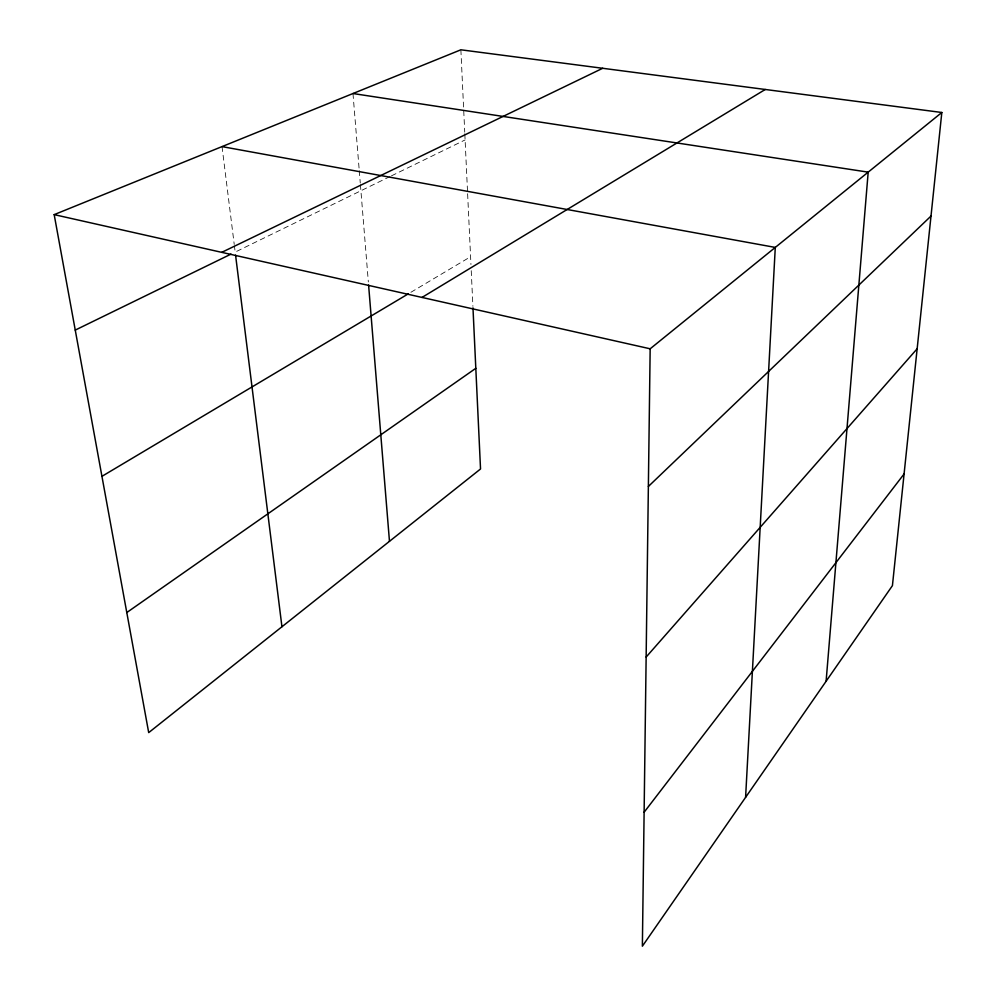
<?xml version="1.0" encoding="UTF-8"?>
<svg xmlns="http://www.w3.org/2000/svg" width="996" height="996" viewBox="0 0 996 996"><rect width="100%" height="100%" fill="white"/><g stroke="black" fill="none" stroke-linecap="round" stroke-linejoin="round"><path stroke-width="0.75" stroke-dasharray="4.98 3.74" d="M410.9 292.289L470.585 256.731M390.083 176.516L235.181 252.088L234.421 245.962M391.465 175.844L465.107 139.926M222.021 146.611L234.234 244.443M352.982 93.524L359.145 169.146M359.27 170.69L360.278 183.04M360.403 184.584L368.346 281.98M460.874 49.8L464.734 132.157M464.808 133.713L467.547 192.178M467.622 193.722L470.946 264.488M471.233 270.688L472.913 306.32"/><path stroke-width="1.49" d="M941.818 112.486L650.164 348.799L642.37 946.2L892.428 585.636L941.818 112.486L460.874 49.8L54.182 214.626L148.703 732.62L480.533 468.979L472.976 307.876M745.593 797.348L775.286 247.419L222.021 146.611M826.107 681.252L868.188 172.146L352.982 93.524M644.113 812.238L904.082 473.972M646.143 657.049L917.154 348.774M648.371 486.471L931.011 216.057M126.791 612.54L475.814 368.308M422.018 297.431L765.252 89.478M101.941 476.337L408.248 293.87M75.248 330.099L231.01 254.117M221.747 252.349L602.692 68.288M54.182 214.626L650.164 348.799M235.566 255.15L281.943 626.758M368.595 285.068L389.473 541.326"/></g></svg>
